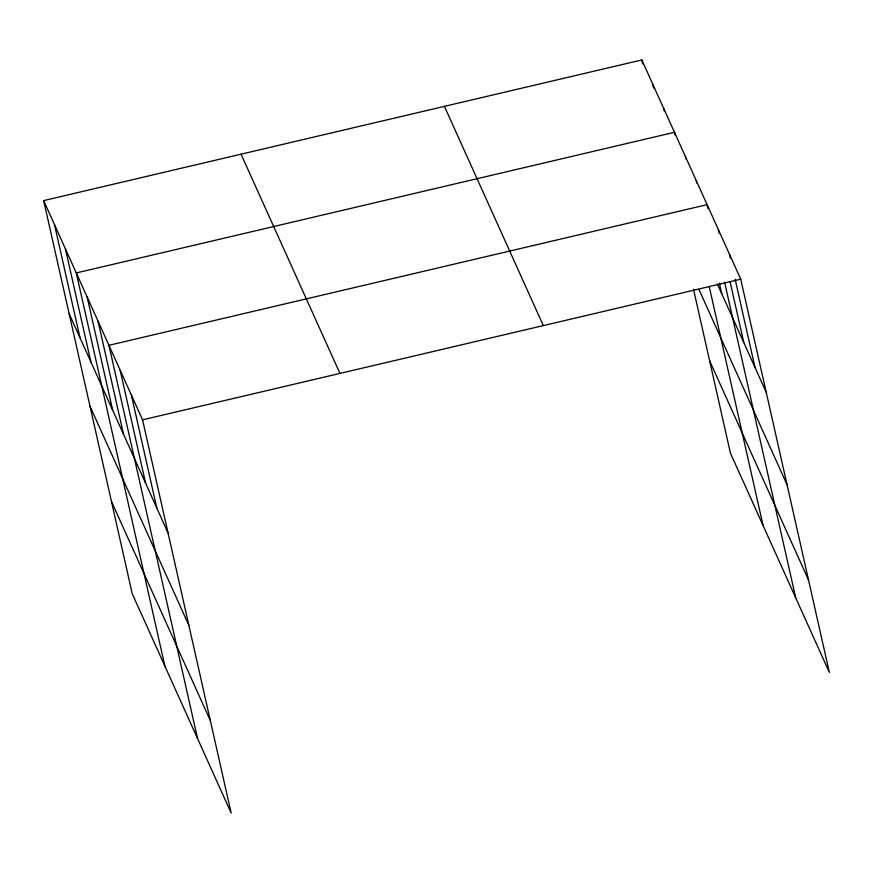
<?xml version="1.0" encoding="UTF-8"?>
<svg xmlns="http://www.w3.org/2000/svg" width="873" height="873" viewBox="0 0 873 873"><rect width="100%" height="100%" fill="white"/><g stroke="black" fill="none" stroke-linecap="round" stroke-linejoin="round"><path stroke-width="1.31" d="M43.65 200.604L142.561 419.837L231.17 813.058L132.27 593.826L43.65 200.604L641.83 59.942L740.73 279.174L829.35 672.396L730.439 453.163L693.511 289.312M142.561 419.837L740.73 279.174M717.366 284.009L766.232 392.315M699.033 289.618L787.064 484.744M709.607 360.735L808.518 579.967M444.422 106.353L543.333 325.596M241.046 154.183L339.957 373.426M69.142 313.734L168.053 532.977M89.974 406.163L188.884 625.406M111.438 501.397L210.349 720.629M729.522 254.327L730.417 258.277M735.153 279.327L755.025 367.468M718.315 229.479L719.199 233.429M730.177 282.099L743.807 342.62M707.992 208.582L707.108 204.642L108.929 345.304L197.549 738.514M724.601 282.252L795.718 597.852M696.228 180.525L696.818 183.155M719.352 283.125L721.72 293.655M685.349 156.409L685.938 159.039M675.058 134.922L674.469 132.292L76.289 272.954L164.91 666.175M709.182 286.355L763.078 525.502M663.589 108.176L664.178 110.806M652.709 84.059L653.593 87.998M641.83 59.942L642.714 63.882M131.354 394.989L156.845 508.13M120.136 370.152L145.638 483.282M98.049 321.188L123.54 434.317M87.169 297.071L112.661 410.201M65.41 248.838L90.901 361.968M54.53 224.721L80.021 337.851"/></g></svg>
